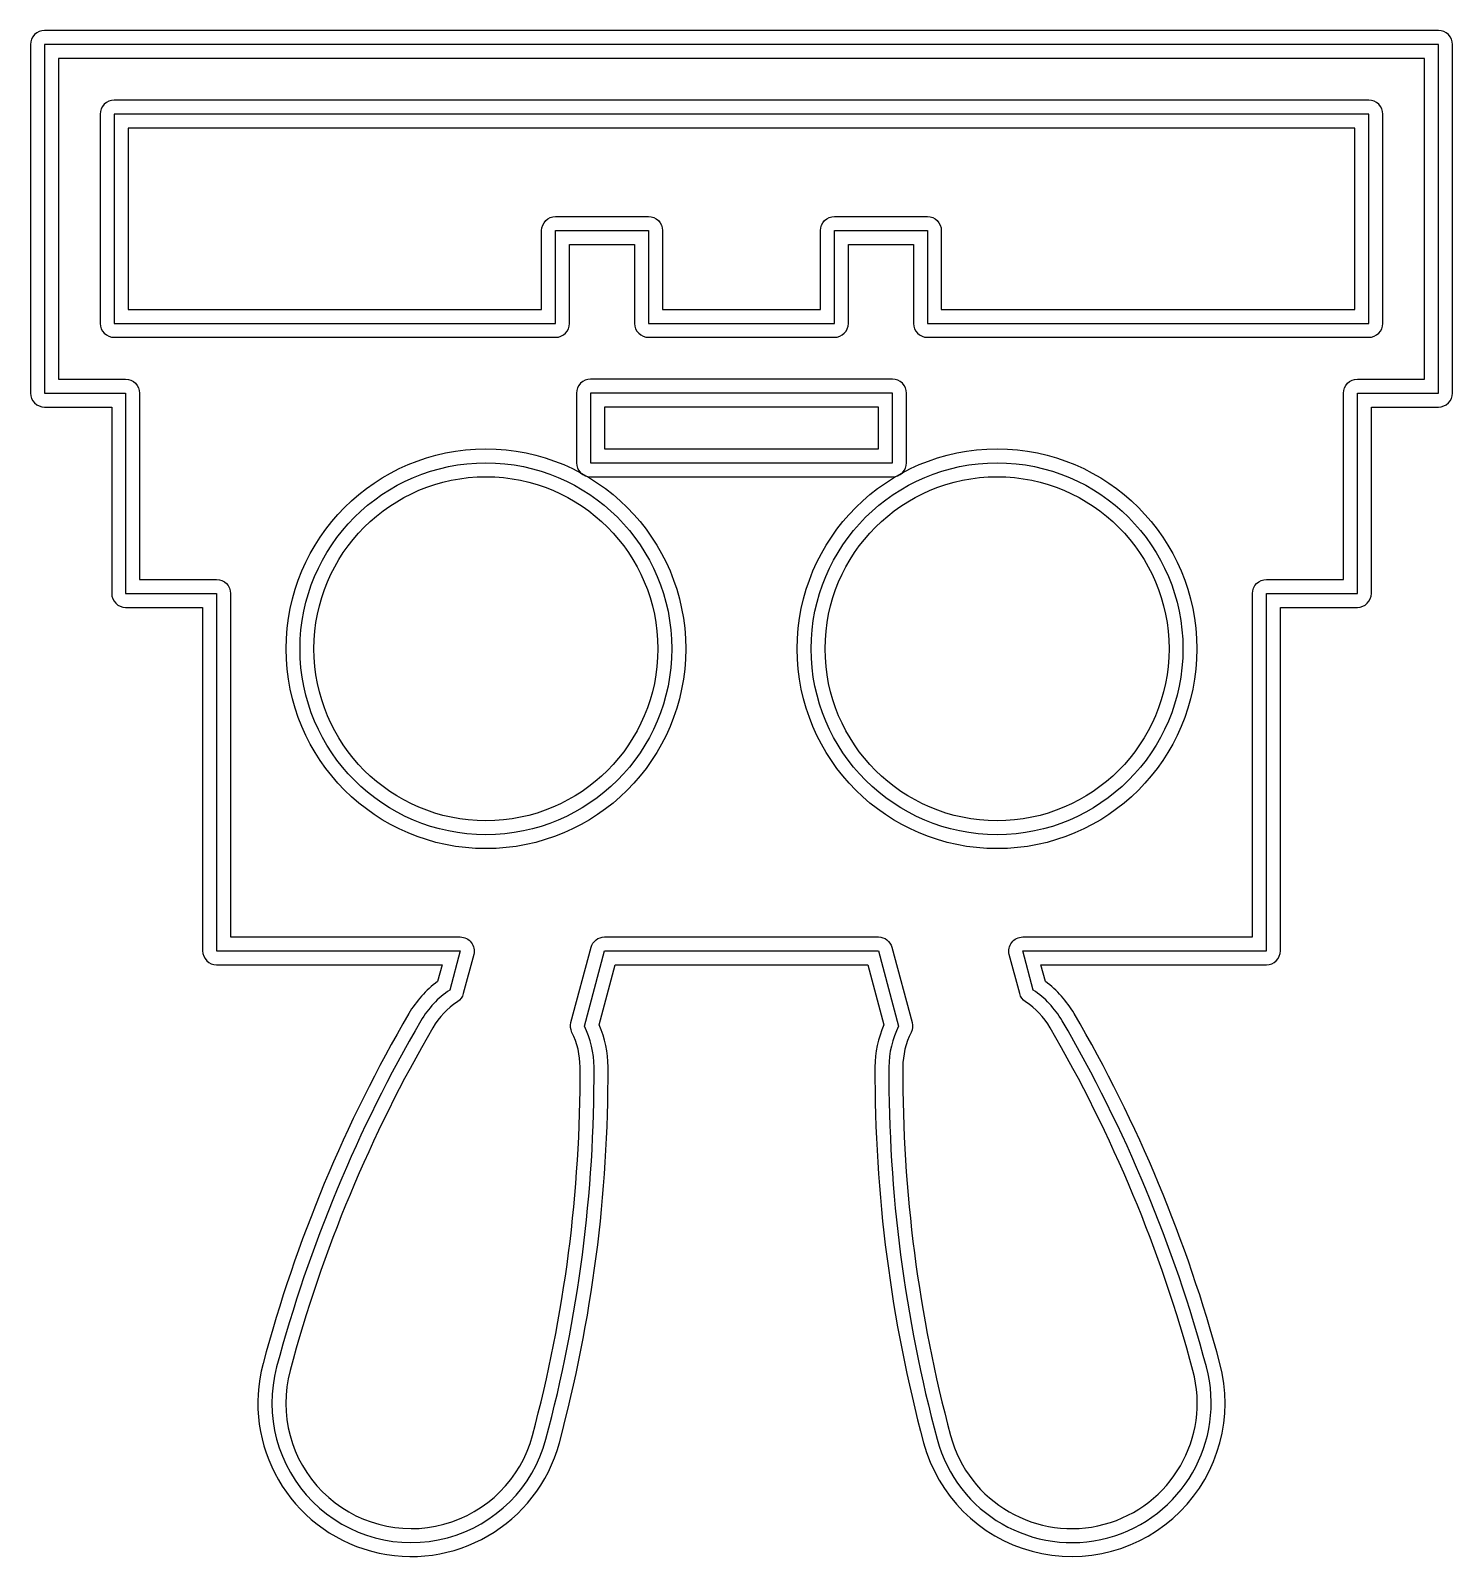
# Model space of a CAD drawing. Header units: metres. Extents: x 14.4 to 45, y -50.6 to -17.8.
import ezdxf

# ---------------------------------------------------------------- set-up
doc = ezdxf.new("R2010")
doc.units = ezdxf.units.M
doc.layers.add('LASERCUT', color=7, linetype='Continuous')

msp = doc.modelspace()

# ---------------------------------------------------------------- linework, layer by layer
at = {"layer": 'LASERCUT'}
for points in [[(14.368, -25.571, 0.414214), (14.668, -25.871), (16.115, -25.871), (16.115, -29.88, 0.414214), (16.415, -30.18), (18.073, -30.18), (18.073, -37.571, 0.414214), (18.373, -37.871), (23.224, -37.871), (23.128, -38.23, 0.101836), (22.509, -38.92, 0.0666), (19.374, -46.444, 1), (25.749, -48.152, 0.0666), (26.796, -40.069, 0.101836), (26.606, -39.162), (26.951, -37.871), (32.385, -37.871), (32.731, -39.162, 0.101836), (32.54, -40.069, 0.0666), (33.587, -48.152, 1), (39.962, -46.444, 0.0666), (36.827, -38.92, 0.101836), (36.208, -38.23), (36.112, -37.871), (40.964, -37.871, 0.414214), (41.264, -37.571), (41.264, -30.18), (42.922, -30.18, 0.414214), (43.222, -29.88), (43.222, -25.871), (44.668, -25.871, 0.414214), (44.968, -25.571), (44.968, -18.071, 0.414214), (44.668, -17.771), (14.668, -17.771, 0.414214), (14.368, -18.071), (14.368, -25.571)], [(14.668, -25.571), (16.415, -25.571), (16.415, -29.88), (18.373, -29.88), (18.373, -37.571), (23.615, -37.571), (23.39, -38.413, 0.114681), (22.769, -39.072, 0.0666), (19.664, -46.522, 1), (25.46, -48.075, 0.0666), (26.496, -40.07, 0.114681), (26.288, -39.189), (26.721, -37.571), (32.615, -37.571), (33.049, -39.189, 0.114681), (32.84, -40.07, 0.0666), (33.877, -48.075, 1), (39.673, -46.522, 0.0666), (36.568, -39.072, 0.114681), (35.947, -38.413), (35.721, -37.571), (40.964, -37.571), (40.964, -29.88), (42.922, -29.88), (42.922, -25.571), (44.668, -25.571), (44.668, -18.071), (14.668, -18.071), (14.668, -25.571)], [(14.968, -25.271), (16.415, -25.271, -0.414214), (16.715, -25.571), (16.715, -29.58), (18.373, -29.58, -0.414214), (18.673, -29.88), (18.673, -37.271), (23.615, -37.271, -0.493145), (23.905, -37.649), (23.68, -38.49, -0.182676), (23.556, -38.663, 0.114681), (23.028, -39.223, 0.0666), (19.954, -46.6, 1), (25.17, -47.997, 0.0666), (26.196, -40.072, 0.114681), (26.019, -39.323, -0.182676), (25.998, -39.112), (26.431, -37.493, -0.339454), (26.721, -37.271), (32.615, -37.271, -0.339454), (32.905, -37.493), (33.339, -39.112, -0.182676), (33.318, -39.323, 0.114681), (33.14, -40.072, 0.0666), (34.167, -47.997, 1), (39.383, -46.6, 0.0666), (36.309, -39.223, 0.114681), (35.781, -38.663, -0.182676), (35.657, -38.49), (35.431, -37.649, -0.493145), (35.721, -37.271), (40.664, -37.271), (40.664, -29.88, -0.414214), (40.964, -29.58), (42.622, -29.58), (42.622, -25.571, -0.414214), (42.922, -25.271), (44.368, -25.271), (44.368, -18.371), (14.968, -18.371), (14.968, -25.271)], [(27.368, -24.071, 0.414214), (27.668, -24.371), (31.668, -24.371, 0.414214), (31.968, -24.071), (31.968, -22.371), (33.368, -22.371), (33.368, -24.071, 0.414214), (33.668, -24.371), (43.168, -24.371, 0.414214), (43.468, -24.071), (43.468, -19.571, 0.414214), (43.168, -19.271), (16.168, -19.271, 0.414214), (15.868, -19.571), (15.868, -24.071, 0.414214), (16.168, -24.371), (25.668, -24.371, 0.414214), (25.968, -24.071), (25.968, -22.371), (27.368, -22.371), (27.368, -24.071)], [(27.968, -23.771), (31.368, -23.771), (31.368, -22.071, -0.414214), (31.668, -21.771), (33.668, -21.771, -0.414214), (33.968, -22.071), (33.968, -23.771), (42.868, -23.771), (42.868, -19.871), (16.468, -19.871), (16.468, -23.771), (25.368, -23.771), (25.368, -22.071, -0.414214), (25.668, -21.771), (27.668, -21.771, -0.414214), (27.968, -22.071), (27.968, -23.771)], [(26.118, -27.071, 0.414214), (26.418, -27.371), (32.918, -27.371, 0.414214), (33.218, -27.071), (33.218, -25.571, 0.414214), (32.918, -25.271), (26.418, -25.271, 0.414214), (26.118, -25.571), (26.118, -27.071)]]:
    msp.add_lwpolyline(points, format="xyb", dxfattribs=at)
for points in [[(27.668, -24.071), (31.668, -24.071), (31.668, -22.071), (33.668, -22.071), (33.668, -24.071), (43.168, -24.071), (43.168, -19.571), (16.168, -19.571), (16.168, -24.071), (25.668, -24.071), (25.668, -22.071), (27.668, -22.071), (27.668, -24.071)], [(26.418, -27.071), (32.918, -27.071), (32.918, -25.571), (26.418, -25.571), (26.418, -27.071)], [(26.718, -26.771), (32.618, -26.771), (32.618, -25.871), (26.718, -25.871), (26.718, -26.771)]]:
    msp.add_lwpolyline(points, dxfattribs=at)
for centre, radius in [((24.168, -31.071), 4.3), ((35.168, -31.071), 4.3), ((24.168, -31.071), 4), ((35.168, -31.071), 4), ((24.168, -31.071), 3.7), ((35.168, -31.071), 3.7)]:
    msp.add_circle(centre, radius, dxfattribs=at)

doc.saveas('drawing.dxf')
